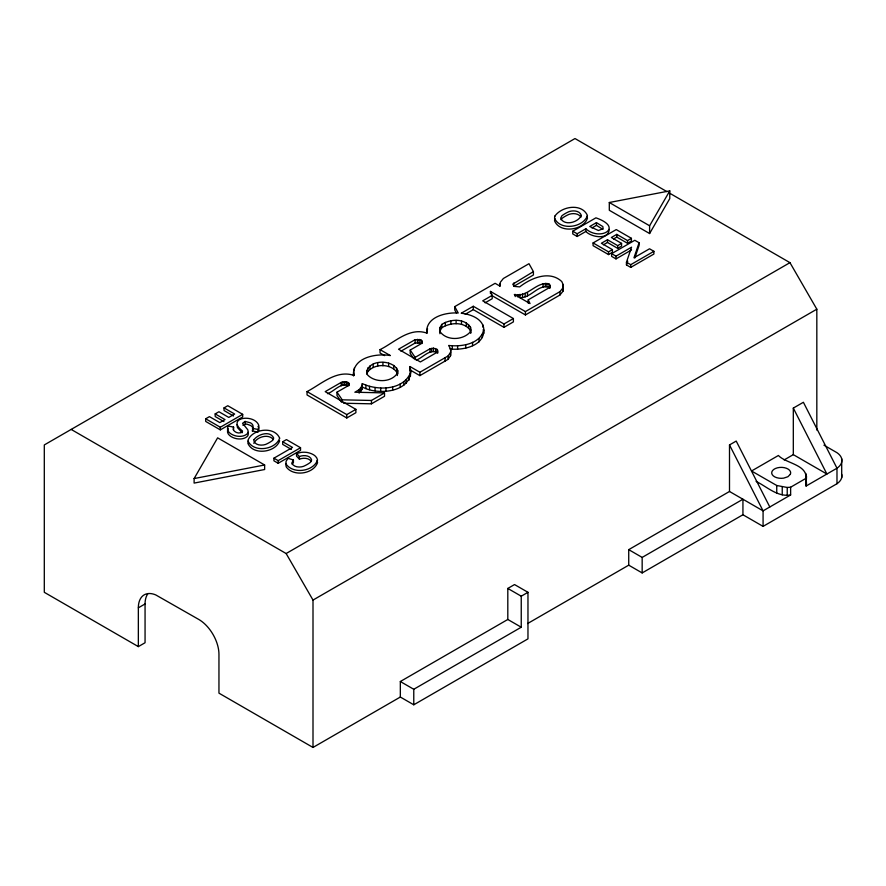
<?xml version="1.0" encoding="UTF-8"?>
<svg xmlns="http://www.w3.org/2000/svg" width="886" height="886" viewBox="0 0 886 886"><rect width="100%" height="100%" fill="white"/><g stroke="black" fill="none" stroke-linecap="round" stroke-linejoin="round"><path stroke-width="1.33" d="M415.135 359.616L415.135 357.379L430.064 348.763L433.475 348.165L437.396 349.516L437.319 352.163L420.363 361.953L398.545 349.228L415.146 339.648L420.905 339.936L422.245 341.243L421.26 343.679L410.196 350.059L410.196 353.425L413.729 358.653M491.608 295.437L525.42 314.951L559.941 295.016L562.909 291.339L563.053 284.439L561.779 281.549C549.508 270.042 530.902 278.082 519.672 286.887L514.179 286.399L512.75 284.173L533.416 271.614L528.986 263.696L503.37 278.492L500.335 282.257L499.815 286.178M562.909 291.339L563.053 284.439M353.669 370.248L353.558 375.941C351.897 357.49 376.273 353.049 390.349 355.574L380.039 349.627L380.039 352.982L384.624 355.629M410.428 373.05C402.82 390.427 377.502 390.826 362.308 383.594L362.308 386.949C378.809 396.352 415.623 391.645 409.952 366.527L419.875 372.264L448.072 355.984L450.575 352.307L450.797 349.405L448.615 345.462C461.451 346.902 479.791 344.377 483.856 329.98C483.557 318.761 470.632 314.286 461.229 313.234L473.29 306.268L503.968 323.977L513.393 318.539L513.393 321.895L503.968 327.344L473.29 309.635L465.194 314.308M410.428 376.417L410.617 369.573M409.952 366.527L409.952 369.894L419.875 375.631L448.072 359.351L450.575 355.674L450.797 349.405M236.95 424.715L237.47 427.584L242.133 432.789M397.316 375.531L397.692 370.503C392.93 358.642 366.627 359.251 366.627 373.748C372.02 362.861 392.587 362.806 397.692 373.87L397.692 370.503M528.233 299.845L530.027 303.577L514.323 294.506C527.713 298.017 536.683 280.707 549.087 284.041L550.095 285.657L549.863 287.352L528.233 299.845L528.233 303.211M361.842 386.163L359.118 389.751L359.118 393.118L361.842 389.53L362.308 383.594M361.842 389.53L362.308 386.949M279.644 440.796C275.59 452.624 252.997 455.681 247.858 443.277L248.257 441.261M554.935 218.753L554.536 220.824C559.863 233.671 583.243 230.526 587.462 218.266L586.853 216.217M427.539 328.75L426.731 332.881C425.513 316.978 445.68 312.204 458.239 313.002L454.751 306.611L495.108 283.31L500.081 286.178L499.815 283.93M806.072 478.296C807.124 464.541 785.694 463.389 778.406 455.482L751.538 470.998L776.745 485.495L787.222 487.466L790.633 487.211L806.072 478.296L806.072 486.049L836.982 468.207A20.777 11.994 0 0 0 836.982 452.702L823.936 445.171M806.072 486.049L806.515 476.336M253.806 443.332C256.851 436.887 268.369 433.298 273.442 439.6M439.611 331.53L440.12 327.399L441.804 324.409C450.177 318.96 464.474 318.019 470.532 327.288L470.743 332.992L470.532 327.288M470.743 329.625L469.868 332.372C462.392 340.434 446.389 340.888 439.899 331.475L439.611 329.282M611.628 253.651L634.797 240.283L639.083 242.753L633.977 257.771L649.538 248.789L653.901 251.314L653.901 254.038L630.732 267.406L626.457 264.936L626.457 262.212L631.552 247.194L616.003 256.176L611.628 253.651L611.628 256.375L616.003 258.9L631.552 249.918M626.457 264.936L627.731 261.182M634.83 257.992L639.083 245.477L639.083 242.753M449.844 348.962C462.846 350.413 484 346.36 483.856 329.98M233.572 427.074L233.195 429.621C234.712 432.711 239.674 434.284 242.343 431.748L242.509 431.006C225.487 417.738 253.363 413.385 258.579 424.826A12.614 7.276 0 0 1 258.457 428.259L257.793 432.025L252.399 430.995L253.019 426.864A8.428 4.873 0 0 0 250.472 422.821L245.079 421.437L242.565 423.309L247.726 429.699L248.235 431.648A7.675 4.43 0 0 1 246.817 434.14L245.765 434.86A8.373 4.84 0 0 1 238.722 436.322C233.838 436.222 224.767 432.202 228.245 426.066L233.572 427.074L233.572 429.699M252.399 430.995L253.019 429.5M228.245 428.691C224.767 434.827 233.838 438.858 238.722 438.947A8.373 4.84 0 0 0 245.765 437.496L246.817 436.776A7.675 4.43 0 0 0 248.235 434.273L247.726 432.335M441.804 324.409L441.804 327.776L440.12 330.766L440.12 327.399M194.112 478.562L217.624 437.839L264.637 464.984L264.637 469.514L194.112 483.091L194.112 478.562L264.637 464.984M649.604 233.539L649.604 225.775L669.761 190.878L609.302 202.506L609.302 210.27L649.604 233.539L669.761 198.63L669.761 190.878M257.793 432.025L258.457 430.884A12.614 7.276 0 0 0 258.579 427.451L257.992 426.332M397.316 373.294C391.136 382.951 373.992 382.885 366.948 374.202L366.627 370.381M560.982 219.684L561.923 218.465A35.805 20.666 0 0 1 569.133 214.312C573.098 213.017 578.436 213.36 581.017 217.037M293.421 459.989L291.793 463.057C293.576 467.287 299.612 467.675 303.466 466.357A35.252 20.356 0 0 0 310.432 462.337L311.65 460C310.244 455.094 303.366 454.928 299.402 456.534L296.522 453.521L300.852 452.436A12.415 7.166 0 0 1 307.42 452.513C311.573 453.366 316.656 455.426 317.553 460.055C313.445 471.363 293.897 474.309 286.455 464.618A12.415 7.166 0 0 1 286.311 460.831L288.194 458.328L293.421 459.989L293.421 462.614L292.136 464.22M490.445 293.643L490.445 291.394L525.42 311.584L559.941 291.649L562.909 287.972M242.853 425.214L246.707 424.051L250.472 425.446A8.428 4.873 0 0 1 252.92 428.038M233.483 415.977L224.025 410.517L224.025 407.892L227.78 405.722L242.686 414.338L242.686 416.963L220.326 429.876L205.685 421.426L205.685 418.79L209.439 416.63L219.806 422.611L225.033 419.599L215.176 413.906L215.176 416.542L223.936 421.592M215.176 413.906L218.942 411.746L228.787 417.428L234.668 414.039L224.025 407.892M205.685 418.79L220.326 427.251L242.686 414.338M572.755 231.213L595.924 217.834C624.685 227.868 599.556 241.457 585.856 228.754L577.174 233.76L572.755 231.213L572.755 233.937L577.174 236.484L585.856 231.479C591.339 237.348 608.826 240.206 609.136 229.385M596.455 222.63L589.744 226.506L598.438 230.515L603.078 228.688L602.868 226.594L596.455 222.63L596.455 225.354L602.868 229.319M341.475 402.1L336.99 395.555L336.99 392.188L348.563 385.499L349.084 383.372L346.515 381.744L341.265 382.364L325.206 391.634L355.884 409.354L355.884 412.71L346.78 417.97L307.043 394.957L307.043 391.59C321.408 384.081 336.625 369.362 354.134 375.487L353.558 372.574M380.039 349.627C394.558 342.472 409.553 326.757 427.218 333.225L426.731 329.514M591.981 227.935L596.455 225.354M490.445 291.394L492.206 295.348L482.726 300.83L513.393 318.539M327.499 393.672C334.1 391.568 340.412 382.387 348.054 385.753L348.054 382.387M400.915 351.221L415.146 343.004L420.905 343.303L420.905 339.936M441.804 327.776C450.177 322.327 464.474 321.385 470.532 330.655M485.096 302.824L492.206 298.715L492.206 295.348M603.421 244.802L607.486 242.465L617.686 248.357L621.573 246.109L621.573 243.384L617.686 245.632L607.486 239.741L601.395 243.251L612.414 249.619L612.414 252.344L608.527 254.581L593.077 245.666L593.077 242.941L616.246 229.574L631.408 238.323L631.408 241.047L627.521 243.296L616.778 237.094L613.533 238.965M631.408 238.323L627.521 240.571L616.778 234.369L611.373 237.492L621.573 243.384M359.118 389.751L354.854 392.221L384.524 392.908L384.524 396.275L371.444 403.828L343.558 403.219M416.287 360.081C422.844 357.878 429.876 348.165 437.396 352.883L437.396 349.516M520.004 294.307L520.004 297.663C530.98 298.305 538.334 283.675 549.087 287.407L549.697 288.105L549.697 284.738M593.077 242.941L608.527 251.857L612.414 249.619M282.689 441.76L286.444 439.6L300.542 447.729L300.542 450.365L278.171 463.278L273.907 460.809L273.907 458.184L292.513 447.43L282.689 441.76L282.689 444.395L291.428 449.435M346.78 417.97L346.78 414.604L355.884 409.354M336.99 392.188L342.229 399.83L371.444 400.461L384.524 392.908M273.907 458.184L278.171 460.642L300.542 447.729M626.457 262.212L630.732 264.692L653.901 251.314M145.06 603.953L145.06 642.738L138.349 646.614L138.349 607.829L145.06 603.953A28.363 16.369 60 0 1 147.752 593.93M71.168 429.422L286.134 553.529L789.958 262.655L816.826 309.192L816.826 430.075M400.328 697.038L400.328 681.522L507.811 619.469L507.811 588.437L514.533 584.561L527.967 592.313L527.967 638.861L413.773 704.791L400.328 697.038L313.002 747.452L313.002 600.077L816.826 309.192M527.613 623.545L628.728 565.168L628.728 549.652L729.499 491.475L729.499 444.938L736.211 441.062L769.801 506.991M793.313 408.092L826.904 474.032L793.313 454.64L793.313 408.092L803.392 402.277L836.982 468.207L836.982 483.723L763.079 526.384L742.933 514.755L642.162 572.932L628.728 565.168M507.811 588.437L521.245 596.2L527.967 592.313M784.143 459.934L793.313 454.64M400.328 681.522L413.773 689.275L521.245 627.222L521.245 596.2M628.728 549.652L642.162 557.416L742.933 499.239L742.933 514.755M790.633 487.211L790.633 494.964L763.079 510.868L729.499 491.475M296.522 453.521L296.522 456.146L299.402 459.158C303.333 457.663 308.738 457.741 311.374 461.506M756.112 481.397C767.066 486.757 777.432 497.223 790.633 494.964M252.399 428.359L257.793 429.4M666.948 191.642L574.992 138.548L44.3 444.938L44.3 592.313L138.349 646.614M669.34 193.015L789.958 262.655M609.302 202.506L649.604 225.775M507.811 619.469L521.245 627.222M313.002 747.452L218.953 693.151L218.953 654.377A28.496 16.457 60 0 0 198.807 619.469L155.781 594.938A28.363 16.369 60 0 0 138.349 607.829M307.043 391.59L346.78 414.604M410.196 350.059L415.135 357.379M286.134 553.529L313.002 600.077M456.489 313.168L454.751 309.978L454.751 306.611M729.499 444.938L763.079 510.868L763.079 526.384M316.978 460.72L317.553 462.68C313.445 473.988 293.897 476.934 286.455 467.243A12.415 7.166 0 0 1 286.311 463.456M806.515 484.088L805.861 473.445M409.952 369.894L410.617 372.94M483.213 329.614L483.856 333.346M841.7 458.771L841.7 477.654M787.222 487.466L787.222 495.23M782.238 487.09L782.238 494.853M776.745 485.495L776.745 493.258M642.162 557.416L642.162 572.932M630.732 264.692L630.732 267.406M627.521 240.571L627.521 243.296M617.686 245.632L617.686 248.357M616.778 234.369L616.778 237.094M616.003 256.176L616.003 258.9M608.527 251.857L608.527 254.581M607.486 239.741L607.486 242.465M585.856 228.754L585.856 231.479M577.174 233.76L577.174 236.484M559.941 291.649L559.941 295.016M550.095 285.657L550.095 287.906M549.087 284.041L549.087 287.407M546.884 283.31L546.884 286.676M545.3 283.265L545.3 286.632M543.107 283.586L543.107 286.953M533.416 271.614L533.416 274.981L513.869 286.278L513.869 282.911M527.524 292.59L527.524 295.946M525.42 311.584L525.42 314.951M525.188 293.399L525.188 296.755M522.541 294.008L522.541 297.375M517.734 294.562L517.734 296.81M515.22 294.373L515.22 296.622M503.968 323.977L503.968 327.344M483.003 325.007L483.003 327.244M482.383 334.243L482.383 337.61M479.06 338.574L479.06 341.941M473.29 306.268L473.29 309.635M472.559 342.328L472.559 345.695M468.539 324.619L468.539 327.986M466.346 322.881L466.346 326.247M465.737 344.82L465.737 348.187M461.528 320.965L461.528 324.331M457.608 345.784L457.608 349.139M456.113 320.344L456.113 323.711M452.303 345.872L452.303 349.239M450.852 320.732L450.852 324.099M450.575 352.307L450.575 355.674M448.072 355.984L448.072 359.351M445.359 322.36L445.359 325.716M445.071 357.711L445.071 361.078M439.899 331.475L439.899 333.723M437.817 350.778L437.817 353.016M435.657 348.519L435.657 351.886M433.475 348.165L433.475 351.532M431.67 348.397L431.67 351.764M430.064 348.763L430.064 352.119M422.245 341.243L422.245 343.48M419.875 372.264L419.875 375.631M419.156 339.382L419.156 342.749M417.439 339.316L417.439 342.683M415.146 339.648L415.146 343.004M413.773 689.275L413.773 704.791M409 376.938L409 380.304M406.109 379.994L406.109 383.361M403.794 381.877L403.794 385.244M400.173 383.97L400.173 387.326M396.629 367.956L396.629 371.323M393.772 365.375L393.772 368.742M392.653 386.794L392.653 390.15M388.655 363.127L388.655 366.494M385.953 387.846L385.953 391.213M382.94 362.407L382.94 365.774M380.703 387.957L380.703 391.324M377.713 362.762L377.713 366.128M375.044 387.514L375.044 390.881M373.15 364.102L373.15 367.469M371.444 400.461L371.444 403.828M369.949 365.951L369.949 369.318M369.517 386.329L369.517 389.696M367.712 367.978L367.712 371.345M365.929 385.2L365.929 388.566M360.846 387.824L360.846 391.191M354.311 368L354.311 370.237M349.084 383.372L349.084 385.62M346.515 381.744L346.515 385.111M344.72 381.567L344.72 384.934M342.915 381.811L342.915 385.177M342.229 399.83L342.229 402.067M341.265 382.364L341.265 385.731M299.402 456.534L299.402 459.158M278.171 460.642L278.171 463.278M245.079 421.437L245.079 424.062M220.326 427.251L220.326 429.876M841.7 474.287A20.777 11.994 0 0 1 836.982 483.723M279.644 438.171C275.59 449.999 252.997 453.045 247.858 440.641C251.934 428.802 274.505 425.767 279.644 438.171M554.935 216.029L554.536 218.111C559.863 230.947 583.243 227.802 587.462 215.542C581.936 203.005 561.901 206.117 554.935 216.029M254.094 439.534L253.806 440.707C255.113 445.403 261.636 445.78 265.556 444.462A34.565 19.957 0 0 0 272.523 440.442L273.719 438.094C270.197 430.297 258.28 434.118 254.094 439.534M581.305 215.475C578.359 222.375 564.349 226.428 560.672 218.177L561.923 215.752A35.805 20.666 0 0 1 569.133 211.588C573.198 210.226 579.953 210.613 581.305 215.475M790.367 474.265L787.909 476.723L783.656 478.141A9.502 5.482 0 0 1 771.728 473.323A9.502 5.482 0 0 1 782.017 467.387A9.502 5.482 0 0 1 790.367 474.265"/></g></svg>
